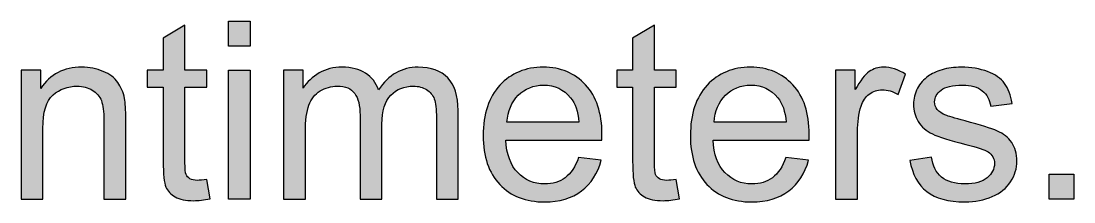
# Model space of a CAD drawing. Extents: x 65 to 351, y 40 to 244.
# Drawn here: x 142.41 to 155.86, y 43.66 to 45.97 of the extents above; entities that cross this region are included whole.
import ezdxf

# ---------------------------------------------------------------- set-up
doc = ezdxf.new("R2010")
doc.units = 0
doc.header["$MEASUREMENT"] = 0
doc.layers.add('SCALE_RULER_250', color=7, linetype='CONTINUOUS')

# ---------------------------------------------------------------- blocks, each defined once
blk = doc.blocks.new('BLOCK_19')
at = {"layer": 'SCALE_RULER_250'}
h = blk.add_hatch(color=7, dxfattribs=at)
h.dxf.hatch_style = 2
edge = h.paths.add_edge_path()
edge.add_spline(control_points=[(144.786, 43.95), (144.786, 43.95), (144.827, 43.703), (144.827, 43.703), (144.748, 43.687), (144.678, 43.679), (144.616, 43.679), (144.515, 43.679), (144.436, 43.695), (144.38, 43.727), (144.324, 43.759), (144.285, 43.801), (144.262, 43.853), (144.24, 43.905), (144.228, 44.015), (144.228, 44.183), (144.228, 44.183), (144.228, 45.13), (144.228, 45.13), (144.228, 45.13), (144.024, 45.13), (144.024, 45.13), (144.024, 45.13), (144.024, 45.347), (144.024, 45.347), (144.024, 45.347), (144.228, 45.347), (144.228, 45.347), (144.228, 45.347), (144.228, 45.754), (144.228, 45.754), (144.228, 45.754), (144.506, 45.922), (144.506, 45.922), (144.506, 45.922), (144.506, 45.347), (144.506, 45.347), (144.506, 45.347), (144.786, 45.347), (144.786, 45.347), (144.786, 45.347), (144.786, 45.13), (144.786, 45.13), (144.786, 45.13), (144.506, 45.13), (144.506, 45.13), (144.506, 45.13), (144.506, 44.167), (144.506, 44.167), (144.506, 44.087), (144.511, 44.036), (144.52, 44.014), (144.53, 43.991), (144.546, 43.973), (144.569, 43.959), (144.591, 43.946), (144.623, 43.939), (144.664, 43.939), (144.695, 43.939), (144.736, 43.943), (144.786, 43.95)], knot_values=[0, 0, 0, 0, 1, 1, 1, 2, 2, 2, 3, 3, 3, 4, 4, 4, 5, 5, 5, 6, 6, 6, 7, 7, 7, 8, 8, 8, 9, 9, 9, 10, 10, 10, 11, 11, 11, 12, 12, 12, 13, 13, 13, 14, 14, 14, 15, 15, 15, 16, 16, 16, 17, 17, 17, 18, 18, 18, 19, 19, 19, 20, 20, 20, 20], degree=3, periodic=1)
h = blk.add_hatch(color=7, dxfattribs=at)
h.dxf.hatch_style = 2
h.paths.add_polyline_path([(145.061, 45.652), (145.061, 45.973), (145.34, 45.973), (145.34, 45.652)])
h.paths.add_polyline_path([(145.061, 43.7), (145.061, 45.347), (145.34, 45.347), (145.34, 43.7)])
h = blk.add_hatch(color=7, dxfattribs=at)
h.dxf.hatch_style = 2
edge = h.paths.add_edge_path()
edge.add_spline(control_points=[(150.784, 43.95), (150.784, 43.95), (150.825, 43.703), (150.825, 43.703), (150.746, 43.687), (150.676, 43.679), (150.614, 43.679), (150.513, 43.679), (150.434, 43.695), (150.378, 43.727), (150.322, 43.759), (150.283, 43.801), (150.26, 43.853), (150.238, 43.905), (150.226, 44.015), (150.226, 44.183), (150.226, 44.183), (150.226, 45.13), (150.226, 45.13), (150.226, 45.13), (150.022, 45.13), (150.022, 45.13), (150.022, 45.13), (150.022, 45.347), (150.022, 45.347), (150.022, 45.347), (150.226, 45.347), (150.226, 45.347), (150.226, 45.347), (150.226, 45.754), (150.226, 45.754), (150.226, 45.754), (150.504, 45.922), (150.504, 45.922), (150.504, 45.922), (150.504, 45.347), (150.504, 45.347), (150.504, 45.347), (150.784, 45.347), (150.784, 45.347), (150.784, 45.347), (150.784, 45.13), (150.784, 45.13), (150.784, 45.13), (150.504, 45.13), (150.504, 45.13), (150.504, 45.13), (150.504, 44.167), (150.504, 44.167), (150.504, 44.087), (150.509, 44.036), (150.518, 44.014), (150.528, 43.991), (150.544, 43.973), (150.567, 43.959), (150.589, 43.946), (150.621, 43.939), (150.662, 43.939), (150.693, 43.939), (150.734, 43.943), (150.784, 43.95)], knot_values=[0, 0, 0, 0, 1, 1, 1, 2, 2, 2, 3, 3, 3, 4, 4, 4, 5, 5, 5, 6, 6, 6, 7, 7, 7, 8, 8, 8, 9, 9, 9, 10, 10, 10, 11, 11, 11, 12, 12, 12, 13, 13, 13, 14, 14, 14, 15, 15, 15, 16, 16, 16, 17, 17, 17, 18, 18, 18, 19, 19, 19, 20, 20, 20, 20], degree=3, periodic=1)
h = blk.add_hatch(color=7, dxfattribs=at)
h.dxf.hatch_style = 2
edge = h.paths.add_edge_path()
edge.add_spline(control_points=[(142.411, 43.7), (142.411, 43.7), (142.411, 45.347), (142.411, 45.347), (142.411, 45.347), (142.662, 45.347), (142.662, 45.347), (142.662, 45.347), (142.662, 45.113), (142.662, 45.113), (142.783, 45.293), (142.958, 45.384), (143.186, 45.384), (143.286, 45.384), (143.377, 45.366), (143.46, 45.331), (143.543, 45.295), (143.606, 45.248), (143.647, 45.19), (143.688, 45.132), (143.717, 45.064), (143.734, 44.984), (143.744, 44.932), (143.749, 44.842), (143.749, 44.713), (143.749, 44.713), (143.749, 43.7), (143.749, 43.7), (143.749, 43.7), (143.47, 43.7), (143.47, 43.7), (143.47, 43.7), (143.47, 44.702), (143.47, 44.702), (143.47, 44.816), (143.459, 44.901), (143.438, 44.957), (143.416, 45.013), (143.377, 45.058), (143.322, 45.092), (143.267, 45.125), (143.202, 45.142), (143.128, 45.142), (143.009, 45.142), (142.906, 45.104), (142.82, 45.029), (142.733, 44.953), (142.69, 44.81), (142.69, 44.6), (142.69, 44.6), (142.69, 43.7), (142.69, 43.7), (142.69, 43.7), (142.411, 43.7), (142.411, 43.7)], knot_values=[0, 0, 0, 0, 1, 1, 1, 2, 2, 2, 3, 3, 3, 4, 4, 4, 5, 5, 5, 6, 6, 6, 7, 7, 7, 8, 8, 8, 9, 9, 9, 10, 10, 10, 11, 11, 11, 12, 12, 12, 13, 13, 13, 14, 14, 14, 15, 15, 15, 16, 16, 16, 17, 17, 17, 18, 18, 18, 18], degree=3, periodic=1)
h = blk.add_hatch(color=7, dxfattribs=at)
h.dxf.hatch_style = 2
edge = h.paths.add_edge_path()
edge.add_spline(control_points=[(145.765, 43.7), (145.765, 43.7), (145.765, 45.347), (145.765, 45.347), (145.765, 45.347), (146.014, 45.347), (146.014, 45.347), (146.014, 45.347), (146.014, 45.116), (146.014, 45.116), (146.066, 45.196), (146.135, 45.261), (146.22, 45.31), (146.306, 45.36), (146.404, 45.384), (146.513, 45.384), (146.635, 45.384), (146.735, 45.358), (146.813, 45.308), (146.891, 45.257), (146.946, 45.187), (146.978, 45.096), (147.109, 45.288), (147.278, 45.384), (147.487, 45.384), (147.65, 45.384), (147.776, 45.339), (147.864, 45.248), (147.952, 45.158), (147.995, 45.018), (147.995, 44.83), (147.995, 44.83), (147.995, 43.7), (147.995, 43.7), (147.995, 43.7), (147.718, 43.7), (147.718, 43.7), (147.718, 43.7), (147.718, 44.737), (147.718, 44.737), (147.718, 44.849), (147.709, 44.93), (147.691, 44.978), (147.673, 45.028), (147.64, 45.067), (147.592, 45.097), (147.545, 45.127), (147.489, 45.142), (147.425, 45.142), (147.309, 45.142), (147.213, 45.104), (147.137, 45.027), (147.06, 44.95), (147.022, 44.826), (147.022, 44.657), (147.022, 44.657), (147.022, 43.7), (147.022, 43.7), (147.022, 43.7), (146.743, 43.7), (146.743, 43.7), (146.743, 43.7), (146.743, 44.77), (146.743, 44.77), (146.743, 44.894), (146.72, 44.987), (146.675, 45.049), (146.629, 45.111), (146.555, 45.142), (146.451, 45.142), (146.373, 45.142), (146.3, 45.121), (146.234, 45.08), (146.167, 45.039), (146.119, 44.978), (146.089, 44.899), (146.059, 44.819), (146.044, 44.704), (146.044, 44.555), (146.044, 44.555), (146.044, 43.7), (146.044, 43.7), (146.044, 43.7), (145.765, 43.7), (145.765, 43.7)], knot_values=[0, 0, 0, 0, 1, 1, 1, 2, 2, 2, 3, 3, 3, 4, 4, 4, 5, 5, 5, 6, 6, 6, 7, 7, 7, 8, 8, 8, 9, 9, 9, 10, 10, 10, 11, 11, 11, 12, 12, 12, 13, 13, 13, 14, 14, 14, 15, 15, 15, 16, 16, 16, 17, 17, 17, 18, 18, 18, 19, 19, 19, 20, 20, 20, 21, 21, 21, 22, 22, 22, 23, 23, 23, 24, 24, 24, 25, 25, 25, 26, 26, 26, 27, 27, 27, 28, 28, 28, 28], degree=3, periodic=1)
h = blk.add_hatch(color=7, dxfattribs=at)
h.dxf.hatch_style = 2
edge = h.paths.add_edge_path()
edge.add_spline(control_points=[(149.536, 44.231), (149.536, 44.231), (149.825, 44.195), (149.825, 44.195), (149.779, 44.026), (149.695, 43.896), (149.572, 43.803), (149.449, 43.71), (149.292, 43.663), (149.101, 43.663), (148.86, 43.663), (148.669, 43.737), (148.528, 43.886), (148.387, 44.034), (148.316, 44.242), (148.316, 44.51), (148.316, 44.787), (148.388, 45.002), (148.53, 45.155), (148.673, 45.307), (148.858, 45.384), (149.085, 45.384), (149.305, 45.384), (149.485, 45.309), (149.625, 45.159), (149.764, 45.009), (149.834, 44.798), (149.834, 44.526), (149.834, 44.51), (149.834, 44.485), (149.833, 44.452), (149.833, 44.452), (148.605, 44.452), (148.605, 44.452), (148.615, 44.271), (148.666, 44.133), (148.758, 44.037), (148.85, 43.941), (148.965, 43.893), (149.102, 43.893), (149.205, 43.893), (149.292, 43.919), (149.364, 43.973), (149.437, 44.027), (149.494, 44.113), (149.536, 44.231)], knot_values=[0, 0, 0, 0, 1, 1, 1, 2, 2, 2, 3, 3, 3, 4, 4, 4, 5, 5, 5, 6, 6, 6, 7, 7, 7, 8, 8, 8, 9, 9, 9, 10, 10, 10, 11, 11, 11, 12, 12, 12, 13, 13, 13, 14, 14, 14, 15, 15, 15, 15], degree=3, periodic=1)
edge = h.paths.add_edge_path()
edge.add_spline(control_points=[(148.62, 44.682), (148.62, 44.682), (149.54, 44.682), (149.54, 44.682), (149.527, 44.82), (149.492, 44.924), (149.434, 44.993), (149.345, 45.101), (149.23, 45.155), (149.088, 45.155), (148.96, 45.155), (148.852, 45.111), (148.765, 45.026), (148.678, 44.94), (148.63, 44.825), (148.62, 44.682)], knot_values=[0, 0, 0, 0, 1, 1, 1, 2, 2, 2, 3, 3, 3, 4, 4, 4, 5, 5, 5, 5], degree=3, periodic=1)
h = blk.add_hatch(color=7, dxfattribs=at)
h.dxf.hatch_style = 2
edge = h.paths.add_edge_path()
edge.add_spline(control_points=[(152.184, 44.231), (152.184, 44.231), (152.473, 44.195), (152.473, 44.195), (152.427, 44.026), (152.343, 43.896), (152.22, 43.803), (152.097, 43.71), (151.94, 43.663), (151.749, 43.663), (151.508, 43.663), (151.317, 43.737), (151.176, 43.886), (151.035, 44.034), (150.964, 44.242), (150.964, 44.51), (150.964, 44.787), (151.036, 45.002), (151.178, 45.155), (151.321, 45.307), (151.506, 45.384), (151.733, 45.384), (151.953, 45.384), (152.133, 45.309), (152.273, 45.159), (152.412, 45.009), (152.482, 44.798), (152.482, 44.526), (152.482, 44.51), (152.481, 44.485), (152.48, 44.452), (152.48, 44.452), (151.253, 44.452), (151.253, 44.452), (151.263, 44.271), (151.314, 44.133), (151.406, 44.037), (151.498, 43.941), (151.613, 43.893), (151.75, 43.893), (151.853, 43.893), (151.94, 43.919), (152.012, 43.973), (152.085, 44.027), (152.142, 44.113), (152.184, 44.231)], knot_values=[0, 0, 0, 0, 1, 1, 1, 2, 2, 2, 3, 3, 3, 4, 4, 4, 5, 5, 5, 6, 6, 6, 7, 7, 7, 8, 8, 8, 9, 9, 9, 10, 10, 10, 11, 11, 11, 12, 12, 12, 13, 13, 13, 14, 14, 14, 15, 15, 15, 15], degree=3, periodic=1)
edge = h.paths.add_edge_path()
edge.add_spline(control_points=[(151.268, 44.682), (151.268, 44.682), (152.187, 44.682), (152.187, 44.682), (152.175, 44.82), (152.14, 44.924), (152.082, 44.993), (151.993, 45.101), (151.878, 45.155), (151.736, 45.155), (151.608, 45.155), (151.5, 45.111), (151.413, 45.026), (151.326, 44.94), (151.277, 44.825), (151.268, 44.682)], knot_values=[0, 0, 0, 0, 1, 1, 1, 2, 2, 2, 3, 3, 3, 4, 4, 4, 5, 5, 5, 5], degree=3, periodic=1)
h = blk.add_hatch(color=7, dxfattribs=at)
h.dxf.hatch_style = 2
edge = h.paths.add_edge_path()
edge.add_spline(control_points=[(152.82, 43.7), (152.82, 43.7), (152.82, 45.347), (152.82, 45.347), (152.82, 45.347), (153.071, 45.347), (153.071, 45.347), (153.071, 45.347), (153.071, 45.097), (153.071, 45.097), (153.135, 45.214), (153.194, 45.291), (153.249, 45.328), (153.303, 45.365), (153.363, 45.384), (153.428, 45.384), (153.522, 45.384), (153.617, 45.354), (153.714, 45.294), (153.714, 45.294), (153.618, 45.035), (153.618, 45.035), (153.55, 45.076), (153.482, 45.096), (153.414, 45.096), (153.353, 45.096), (153.298, 45.077), (153.249, 45.041), (153.201, 45.004), (153.166, 44.953), (153.146, 44.888), (153.115, 44.789), (153.099, 44.68), (153.099, 44.562), (153.099, 44.562), (153.099, 43.7), (153.099, 43.7), (153.099, 43.7), (152.82, 43.7), (152.82, 43.7)], knot_values=[0, 0, 0, 0, 1, 1, 1, 2, 2, 2, 3, 3, 3, 4, 4, 4, 5, 5, 5, 6, 6, 6, 7, 7, 7, 8, 8, 8, 9, 9, 9, 10, 10, 10, 11, 11, 11, 12, 12, 12, 13, 13, 13, 13], degree=3, periodic=1)
h = blk.add_hatch(color=7, dxfattribs=at)
h.dxf.hatch_style = 2
edge = h.paths.add_edge_path()
edge.add_spline(control_points=[(153.769, 44.192), (153.769, 44.192), (154.045, 44.235), (154.045, 44.235), (154.06, 44.124), (154.103, 44.04), (154.174, 43.981), (154.245, 43.922), (154.344, 43.893), (154.471, 43.893), (154.599, 43.893), (154.694, 43.919), (154.756, 43.971), (154.818, 44.023), (154.849, 44.084), (154.849, 44.154), (154.849, 44.217), (154.822, 44.267), (154.767, 44.303), (154.729, 44.328), (154.634, 44.36), (154.482, 44.398), (154.277, 44.45), (154.135, 44.494), (154.056, 44.532), (153.977, 44.57), (153.917, 44.622), (153.876, 44.689), (153.836, 44.755), (153.815, 44.829), (153.815, 44.91), (153.815, 44.983), (153.832, 45.051), (153.866, 45.114), (153.899, 45.176), (153.945, 45.228), (154.003, 45.269), (154.046, 45.301), (154.105, 45.329), (154.18, 45.351), (154.255, 45.373), (154.336, 45.384), (154.421, 45.384), (154.551, 45.384), (154.664, 45.365), (154.762, 45.328), (154.859, 45.291), (154.931, 45.241), (154.978, 45.177), (155.024, 45.114), (155.057, 45.028), (155.074, 44.922), (155.074, 44.922), (154.801, 44.885), (154.801, 44.885), (154.789, 44.97), (154.753, 45.036), (154.694, 45.083), (154.634, 45.131), (154.55, 45.155), (154.442, 45.155), (154.313, 45.155), (154.222, 45.133), (154.167, 45.091), (154.112, 45.048), (154.085, 44.999), (154.085, 44.942), (154.085, 44.906), (154.096, 44.873), (154.119, 44.844), (154.142, 44.815), (154.177, 44.79), (154.226, 44.77), (154.254, 44.76), (154.336, 44.736), (154.473, 44.699), (154.67, 44.646), (154.808, 44.603), (154.886, 44.569), (154.964, 44.536), (155.025, 44.487), (155.069, 44.423), (155.114, 44.359), (155.136, 44.279), (155.136, 44.184), (155.136, 44.091), (155.109, 44.004), (155.055, 43.921), (155.001, 43.839), (154.922, 43.775), (154.82, 43.731), (154.718, 43.686), (154.602, 43.663), (154.473, 43.663), (154.259, 43.663), (154.096, 43.708), (153.984, 43.796), (153.871, 43.885), (153.8, 44.017), (153.769, 44.192)], knot_values=[0, 0, 0, 0, 1, 1, 1, 2, 2, 2, 3, 3, 3, 4, 4, 4, 5, 5, 5, 6, 6, 6, 7, 7, 7, 8, 8, 8, 9, 9, 9, 10, 10, 10, 11, 11, 11, 12, 12, 12, 13, 13, 13, 14, 14, 14, 15, 15, 15, 16, 16, 16, 17, 17, 17, 18, 18, 18, 19, 19, 19, 20, 20, 20, 21, 21, 21, 22, 22, 22, 23, 23, 23, 24, 24, 24, 25, 25, 25, 26, 26, 26, 27, 27, 27, 28, 28, 28, 29, 29, 29, 30, 30, 30, 31, 31, 31, 32, 32, 32, 33, 33, 33, 33], degree=3, periodic=1)
h = blk.add_hatch(color=7, dxfattribs=at)
h.dxf.hatch_style = 2
h.paths.add_polyline_path([(155.547, 43.7), (155.547, 44.018), (155.865, 44.018), (155.865, 43.7)])
for points in [[(145.061, 45.652), (145.061, 45.973), (145.34, 45.973), (145.34, 45.652), (145.061, 45.652)], [(145.061, 43.7), (145.061, 45.347), (145.34, 45.347), (145.34, 43.7), (145.061, 43.7)], [(155.547, 43.7), (155.547, 44.018), (155.865, 44.018), (155.865, 43.7), (155.547, 43.7)]]:
    blk.add_lwpolyline(points, dxfattribs=at)
for points, knots in [([(144.786, 43.95), (144.786, 43.95), (144.827, 43.703), (144.827, 43.703), (144.748, 43.687), (144.678, 43.679), (144.616, 43.679), (144.515, 43.679), (144.436, 43.695), (144.38, 43.727), (144.324, 43.759), (144.285, 43.801), (144.262, 43.853), (144.24, 43.905), (144.228, 44.015), (144.228, 44.183), (144.228, 44.183), (144.228, 45.13), (144.228, 45.13), (144.228, 45.13), (144.024, 45.13), (144.024, 45.13), (144.024, 45.13), (144.024, 45.347), (144.024, 45.347), (144.024, 45.347), (144.228, 45.347), (144.228, 45.347), (144.228, 45.347), (144.228, 45.754), (144.228, 45.754), (144.228, 45.754), (144.506, 45.922), (144.506, 45.922), (144.506, 45.922), (144.506, 45.347), (144.506, 45.347), (144.506, 45.347), (144.786, 45.347), (144.786, 45.347), (144.786, 45.347), (144.786, 45.13), (144.786, 45.13), (144.786, 45.13), (144.506, 45.13), (144.506, 45.13), (144.506, 45.13), (144.506, 44.167), (144.506, 44.167), (144.506, 44.087), (144.511, 44.036), (144.52, 44.014), (144.53, 43.991), (144.546, 43.973), (144.569, 43.959), (144.591, 43.946), (144.623, 43.939), (144.664, 43.939), (144.695, 43.939), (144.736, 43.943), (144.786, 43.95)], [0, 0, 0, 0, 1, 1, 1, 2, 2, 2, 3, 3, 3, 4, 4, 4, 5, 5, 5, 6, 6, 6, 7, 7, 7, 8, 8, 8, 9, 9, 9, 10, 10, 10, 11, 11, 11, 12, 12, 12, 13, 13, 13, 14, 14, 14, 15, 15, 15, 16, 16, 16, 17, 17, 17, 18, 18, 18, 19, 19, 19, 20, 20, 20, 20]), ([(150.784, 43.95), (150.784, 43.95), (150.825, 43.703), (150.825, 43.703), (150.746, 43.687), (150.676, 43.679), (150.614, 43.679), (150.513, 43.679), (150.434, 43.695), (150.378, 43.727), (150.322, 43.759), (150.283, 43.801), (150.26, 43.853), (150.238, 43.905), (150.226, 44.015), (150.226, 44.183), (150.226, 44.183), (150.226, 45.13), (150.226, 45.13), (150.226, 45.13), (150.022, 45.13), (150.022, 45.13), (150.022, 45.13), (150.022, 45.347), (150.022, 45.347), (150.022, 45.347), (150.226, 45.347), (150.226, 45.347), (150.226, 45.347), (150.226, 45.754), (150.226, 45.754), (150.226, 45.754), (150.504, 45.922), (150.504, 45.922), (150.504, 45.922), (150.504, 45.347), (150.504, 45.347), (150.504, 45.347), (150.784, 45.347), (150.784, 45.347), (150.784, 45.347), (150.784, 45.13), (150.784, 45.13), (150.784, 45.13), (150.504, 45.13), (150.504, 45.13), (150.504, 45.13), (150.504, 44.167), (150.504, 44.167), (150.504, 44.087), (150.509, 44.036), (150.518, 44.014), (150.528, 43.991), (150.544, 43.973), (150.567, 43.959), (150.589, 43.946), (150.621, 43.939), (150.662, 43.939), (150.693, 43.939), (150.734, 43.943), (150.784, 43.95)], [0, 0, 0, 0, 1, 1, 1, 2, 2, 2, 3, 3, 3, 4, 4, 4, 5, 5, 5, 6, 6, 6, 7, 7, 7, 8, 8, 8, 9, 9, 9, 10, 10, 10, 11, 11, 11, 12, 12, 12, 13, 13, 13, 14, 14, 14, 15, 15, 15, 16, 16, 16, 17, 17, 17, 18, 18, 18, 19, 19, 19, 20, 20, 20, 20]), ([(142.411, 43.7), (142.411, 43.7), (142.411, 45.347), (142.411, 45.347), (142.411, 45.347), (142.662, 45.347), (142.662, 45.347), (142.662, 45.347), (142.662, 45.113), (142.662, 45.113), (142.783, 45.293), (142.958, 45.384), (143.186, 45.384), (143.286, 45.384), (143.377, 45.366), (143.46, 45.331), (143.543, 45.295), (143.606, 45.248), (143.647, 45.19), (143.688, 45.132), (143.717, 45.064), (143.734, 44.984), (143.744, 44.932), (143.749, 44.842), (143.749, 44.713), (143.749, 44.713), (143.749, 43.7), (143.749, 43.7), (143.749, 43.7), (143.47, 43.7), (143.47, 43.7), (143.47, 43.7), (143.47, 44.702), (143.47, 44.702), (143.47, 44.816), (143.459, 44.901), (143.438, 44.957), (143.416, 45.013), (143.377, 45.058), (143.322, 45.092), (143.267, 45.125), (143.202, 45.142), (143.128, 45.142), (143.009, 45.142), (142.906, 45.104), (142.82, 45.029), (142.733, 44.953), (142.69, 44.81), (142.69, 44.6), (142.69, 44.6), (142.69, 43.7), (142.69, 43.7), (142.69, 43.7), (142.411, 43.7), (142.411, 43.7)], [0, 0, 0, 0, 1, 1, 1, 2, 2, 2, 3, 3, 3, 4, 4, 4, 5, 5, 5, 6, 6, 6, 7, 7, 7, 8, 8, 8, 9, 9, 9, 10, 10, 10, 11, 11, 11, 12, 12, 12, 13, 13, 13, 14, 14, 14, 15, 15, 15, 16, 16, 16, 17, 17, 17, 18, 18, 18, 18]), ([(145.765, 43.7), (145.765, 43.7), (145.765, 45.347), (145.765, 45.347), (145.765, 45.347), (146.014, 45.347), (146.014, 45.347), (146.014, 45.347), (146.014, 45.116), (146.014, 45.116), (146.066, 45.196), (146.135, 45.261), (146.22, 45.31), (146.306, 45.36), (146.404, 45.384), (146.513, 45.384), (146.635, 45.384), (146.735, 45.358), (146.813, 45.308), (146.891, 45.257), (146.946, 45.187), (146.978, 45.096), (147.109, 45.288), (147.278, 45.384), (147.487, 45.384), (147.65, 45.384), (147.776, 45.339), (147.864, 45.248), (147.952, 45.158), (147.995, 45.018), (147.995, 44.83), (147.995, 44.83), (147.995, 43.7), (147.995, 43.7), (147.995, 43.7), (147.718, 43.7), (147.718, 43.7), (147.718, 43.7), (147.718, 44.737), (147.718, 44.737), (147.718, 44.849), (147.709, 44.93), (147.691, 44.978), (147.673, 45.028), (147.64, 45.067), (147.592, 45.097), (147.545, 45.127), (147.489, 45.142), (147.425, 45.142), (147.309, 45.142), (147.213, 45.104), (147.137, 45.027), (147.06, 44.95), (147.022, 44.826), (147.022, 44.657), (147.022, 44.657), (147.022, 43.7), (147.022, 43.7), (147.022, 43.7), (146.743, 43.7), (146.743, 43.7), (146.743, 43.7), (146.743, 44.77), (146.743, 44.77), (146.743, 44.894), (146.72, 44.987), (146.675, 45.049), (146.629, 45.111), (146.555, 45.142), (146.451, 45.142), (146.373, 45.142), (146.3, 45.121), (146.234, 45.08), (146.167, 45.039), (146.119, 44.978), (146.089, 44.899), (146.059, 44.819), (146.044, 44.704), (146.044, 44.555), (146.044, 44.555), (146.044, 43.7), (146.044, 43.7), (146.044, 43.7), (145.765, 43.7), (145.765, 43.7)], [0, 0, 0, 0, 1, 1, 1, 2, 2, 2, 3, 3, 3, 4, 4, 4, 5, 5, 5, 6, 6, 6, 7, 7, 7, 8, 8, 8, 9, 9, 9, 10, 10, 10, 11, 11, 11, 12, 12, 12, 13, 13, 13, 14, 14, 14, 15, 15, 15, 16, 16, 16, 17, 17, 17, 18, 18, 18, 19, 19, 19, 20, 20, 20, 21, 21, 21, 22, 22, 22, 23, 23, 23, 24, 24, 24, 25, 25, 25, 26, 26, 26, 27, 27, 27, 28, 28, 28, 28]), ([(149.536, 44.231), (149.536, 44.231), (149.825, 44.195), (149.825, 44.195), (149.779, 44.026), (149.695, 43.896), (149.572, 43.803), (149.449, 43.71), (149.292, 43.663), (149.101, 43.663), (148.86, 43.663), (148.669, 43.737), (148.528, 43.886), (148.387, 44.034), (148.316, 44.242), (148.316, 44.51), (148.316, 44.787), (148.388, 45.002), (148.53, 45.155), (148.673, 45.307), (148.858, 45.384), (149.085, 45.384), (149.305, 45.384), (149.485, 45.309), (149.625, 45.159), (149.764, 45.009), (149.834, 44.798), (149.834, 44.526), (149.834, 44.51), (149.834, 44.485), (149.833, 44.452), (149.833, 44.452), (148.605, 44.452), (148.605, 44.452), (148.615, 44.271), (148.666, 44.133), (148.758, 44.037), (148.85, 43.941), (148.965, 43.893), (149.102, 43.893), (149.205, 43.893), (149.292, 43.919), (149.364, 43.973), (149.437, 44.027), (149.494, 44.113), (149.536, 44.231)], [0, 0, 0, 0, 1, 1, 1, 2, 2, 2, 3, 3, 3, 4, 4, 4, 5, 5, 5, 6, 6, 6, 7, 7, 7, 8, 8, 8, 9, 9, 9, 10, 10, 10, 11, 11, 11, 12, 12, 12, 13, 13, 13, 14, 14, 14, 15, 15, 15, 15]), ([(152.184, 44.231), (152.184, 44.231), (152.473, 44.195), (152.473, 44.195), (152.427, 44.026), (152.343, 43.896), (152.22, 43.803), (152.097, 43.71), (151.94, 43.663), (151.749, 43.663), (151.508, 43.663), (151.317, 43.737), (151.176, 43.886), (151.035, 44.034), (150.964, 44.242), (150.964, 44.51), (150.964, 44.787), (151.036, 45.002), (151.178, 45.155), (151.321, 45.307), (151.506, 45.384), (151.733, 45.384), (151.953, 45.384), (152.133, 45.309), (152.273, 45.159), (152.412, 45.009), (152.482, 44.798), (152.482, 44.526), (152.482, 44.51), (152.481, 44.485), (152.48, 44.452), (152.48, 44.452), (151.253, 44.452), (151.253, 44.452), (151.263, 44.271), (151.314, 44.133), (151.406, 44.037), (151.498, 43.941), (151.613, 43.893), (151.75, 43.893), (151.853, 43.893), (151.94, 43.919), (152.012, 43.973), (152.085, 44.027), (152.142, 44.113), (152.184, 44.231)], [0, 0, 0, 0, 1, 1, 1, 2, 2, 2, 3, 3, 3, 4, 4, 4, 5, 5, 5, 6, 6, 6, 7, 7, 7, 8, 8, 8, 9, 9, 9, 10, 10, 10, 11, 11, 11, 12, 12, 12, 13, 13, 13, 14, 14, 14, 15, 15, 15, 15]), ([(152.82, 43.7), (152.82, 43.7), (152.82, 45.347), (152.82, 45.347), (152.82, 45.347), (153.071, 45.347), (153.071, 45.347), (153.071, 45.347), (153.071, 45.097), (153.071, 45.097), (153.135, 45.214), (153.194, 45.291), (153.249, 45.328), (153.303, 45.365), (153.363, 45.384), (153.428, 45.384), (153.522, 45.384), (153.617, 45.354), (153.714, 45.294), (153.714, 45.294), (153.618, 45.035), (153.618, 45.035), (153.55, 45.076), (153.482, 45.096), (153.414, 45.096), (153.353, 45.096), (153.298, 45.077), (153.249, 45.041), (153.201, 45.004), (153.166, 44.953), (153.146, 44.888), (153.115, 44.789), (153.099, 44.68), (153.099, 44.562), (153.099, 44.562), (153.099, 43.7), (153.099, 43.7), (153.099, 43.7), (152.82, 43.7), (152.82, 43.7)], [0, 0, 0, 0, 1, 1, 1, 2, 2, 2, 3, 3, 3, 4, 4, 4, 5, 5, 5, 6, 6, 6, 7, 7, 7, 8, 8, 8, 9, 9, 9, 10, 10, 10, 11, 11, 11, 12, 12, 12, 13, 13, 13, 13]), ([(153.769, 44.192), (153.769, 44.192), (154.045, 44.235), (154.045, 44.235), (154.06, 44.124), (154.103, 44.04), (154.174, 43.981), (154.245, 43.922), (154.344, 43.893), (154.471, 43.893), (154.599, 43.893), (154.694, 43.919), (154.756, 43.971), (154.818, 44.023), (154.849, 44.084), (154.849, 44.154), (154.849, 44.217), (154.822, 44.267), (154.767, 44.303), (154.729, 44.328), (154.634, 44.36), (154.482, 44.398), (154.277, 44.45), (154.135, 44.494), (154.056, 44.532), (153.977, 44.57), (153.917, 44.622), (153.876, 44.689), (153.836, 44.755), (153.815, 44.829), (153.815, 44.91), (153.815, 44.983), (153.832, 45.051), (153.866, 45.114), (153.899, 45.176), (153.945, 45.228), (154.003, 45.269), (154.046, 45.301), (154.105, 45.329), (154.18, 45.351), (154.255, 45.373), (154.336, 45.384), (154.421, 45.384), (154.551, 45.384), (154.664, 45.365), (154.762, 45.328), (154.859, 45.291), (154.931, 45.241), (154.978, 45.177), (155.024, 45.114), (155.057, 45.028), (155.074, 44.922), (155.074, 44.922), (154.801, 44.885), (154.801, 44.885), (154.789, 44.97), (154.753, 45.036), (154.694, 45.083), (154.634, 45.131), (154.55, 45.155), (154.442, 45.155), (154.313, 45.155), (154.222, 45.133), (154.167, 45.091), (154.112, 45.048), (154.085, 44.999), (154.085, 44.942), (154.085, 44.906), (154.096, 44.873), (154.119, 44.844), (154.142, 44.815), (154.177, 44.79), (154.226, 44.77), (154.254, 44.76), (154.336, 44.736), (154.473, 44.699), (154.67, 44.646), (154.808, 44.603), (154.886, 44.569), (154.964, 44.536), (155.025, 44.487), (155.069, 44.423), (155.114, 44.359), (155.136, 44.279), (155.136, 44.184), (155.136, 44.091), (155.109, 44.004), (155.055, 43.921), (155.001, 43.839), (154.922, 43.775), (154.82, 43.731), (154.718, 43.686), (154.602, 43.663), (154.473, 43.663), (154.259, 43.663), (154.096, 43.708), (153.984, 43.796), (153.871, 43.885), (153.8, 44.017), (153.769, 44.192)], [0, 0, 0, 0, 1, 1, 1, 2, 2, 2, 3, 3, 3, 4, 4, 4, 5, 5, 5, 6, 6, 6, 7, 7, 7, 8, 8, 8, 9, 9, 9, 10, 10, 10, 11, 11, 11, 12, 12, 12, 13, 13, 13, 14, 14, 14, 15, 15, 15, 16, 16, 16, 17, 17, 17, 18, 18, 18, 19, 19, 19, 20, 20, 20, 21, 21, 21, 22, 22, 22, 23, 23, 23, 24, 24, 24, 25, 25, 25, 26, 26, 26, 27, 27, 27, 28, 28, 28, 29, 29, 29, 30, 30, 30, 31, 31, 31, 32, 32, 32, 33, 33, 33, 33]), ([(148.62, 44.682), (148.62, 44.682), (149.54, 44.682), (149.54, 44.682), (149.527, 44.82), (149.492, 44.924), (149.434, 44.993), (149.345, 45.101), (149.23, 45.155), (149.088, 45.155), (148.96, 45.155), (148.852, 45.111), (148.765, 45.026), (148.678, 44.94), (148.63, 44.825), (148.62, 44.682)], [0, 0, 0, 0, 1, 1, 1, 2, 2, 2, 3, 3, 3, 4, 4, 4, 5, 5, 5, 5]), ([(151.268, 44.682), (151.268, 44.682), (152.187, 44.682), (152.187, 44.682), (152.175, 44.82), (152.14, 44.924), (152.082, 44.993), (151.993, 45.101), (151.878, 45.155), (151.736, 45.155), (151.608, 45.155), (151.5, 45.111), (151.413, 45.026), (151.326, 44.94), (151.277, 44.825), (151.268, 44.682)], [0, 0, 0, 0, 1, 1, 1, 2, 2, 2, 3, 3, 3, 4, 4, 4, 5, 5, 5, 5])]:
    blk.add_open_spline(points, degree=3, knots=knots, dxfattribs=at)

msp = doc.modelspace()

# ---------------------------------------------------------------- block references
at = {"layer": 'SCALE_RULER_250'}
msp.add_blockref('BLOCK_19', (0, 0), dxfattribs=at)

doc.saveas('drawing.dxf')
